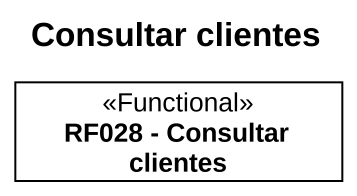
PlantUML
@startuml
title Consultar clientes
hide circle
hide empty members
class "RF028 - Consultar clientes" as RF028_Consultar_clientes <<Functional>>
@enduml
